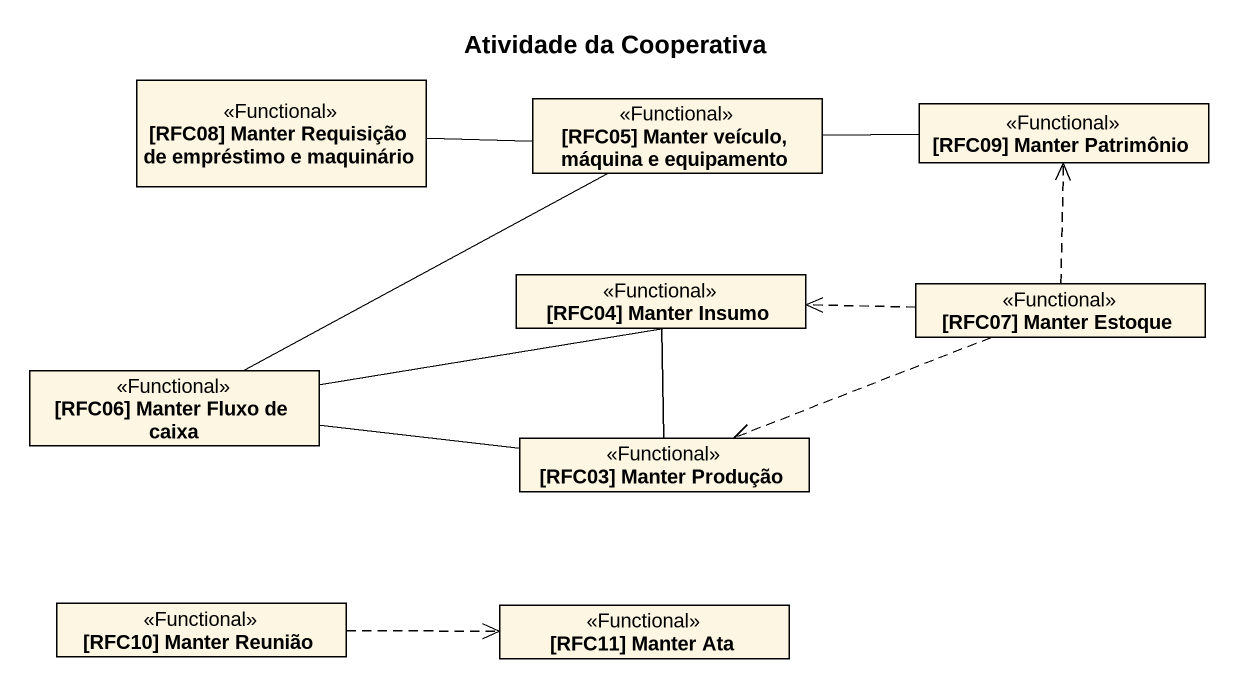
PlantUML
@startuml
title Atividade da Cooperativa
hide circle
hide empty members
class "[RFC08] Manter Requisição de empréstimo e maquinário" as RFC08_Manter_Requisição_de <<Functional>>
class "[RFC05] Manter veículo, máquina e equipamento" as RFC05_Manter_veículo <<Functional>>
class "[RFC09] Manter Patrimônio" as RFC09_Manter_Patrimônio <<Functional>>
class "[RFC04] Manter Insumo" as RFC04_Manter_Insumo <<Functional>>
class "[RFC07] Manter Estoque" as RFC07_Manter_Estoque <<Functional>>
class "[RFC06] Manter Fluxo de caixa" as RFC06_Manter_Fluxo_de_caixa <<Functional>>
class "[RFC03] Manter Produção" as RFC03_Manter_Produção <<Functional>>
class "[RFC10] Manter Reunião" as RFC10_Manter_Reunião <<Functional>>
class "[RFC11] Manter Ata" as RFC11_Manter_Ata <<Functional>>
RFC08_Manter_Requisição_de -right- RFC05_Manter_veículo
RFC05_Manter_veículo -right- RFC09_Manter_Patrimônio
RFC07_Manter_Estoque .up.> RFC09_Manter_Patrimônio
RFC07_Manter_Estoque .left.> RFC04_Manter_Insumo
RFC07_Manter_Estoque .left.> RFC03_Manter_Produção
RFC06_Manter_Fluxo_de_caixa -right- RFC05_Manter_veículo
RFC06_Manter_Fluxo_de_caixa -right- RFC04_Manter_Insumo
RFC03_Manter_Produção -up- RFC04_Manter_Insumo
RFC03_Manter_Produção -left- RFC06_Manter_Fluxo_de_caixa
RFC10_Manter_Reunião .right.> RFC11_Manter_Ata
@enduml
